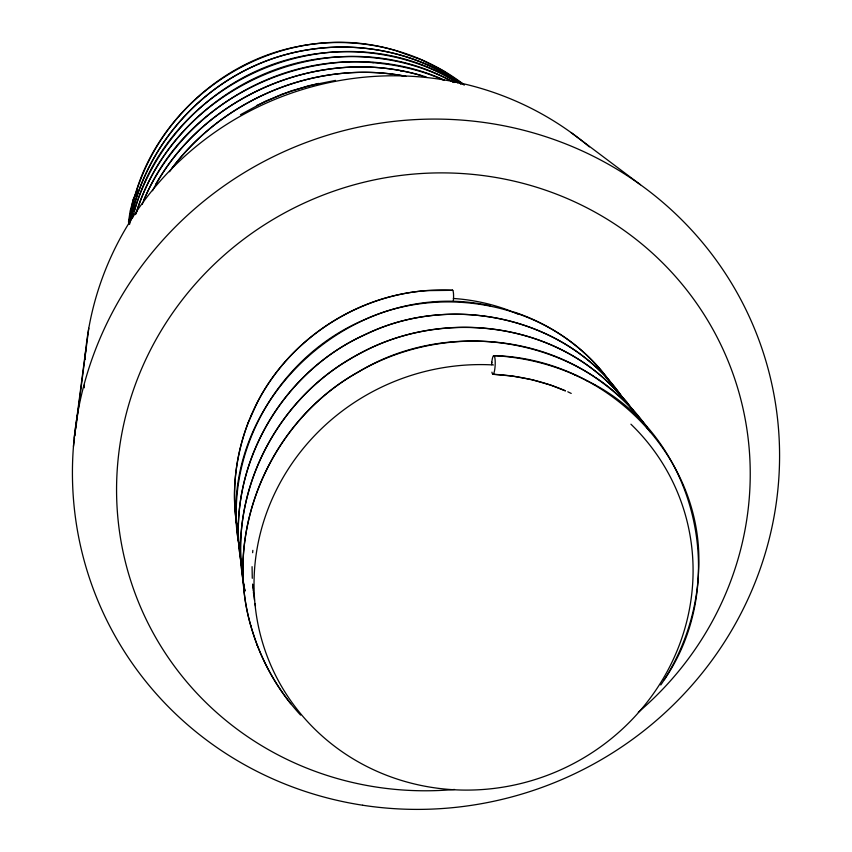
<?xml version="1.0" encoding="UTF-8"?>
<svg xmlns="http://www.w3.org/2000/svg" width="852" height="852" viewBox="0 0 852 852"><rect width="100%" height="100%" fill="white"/><g stroke="black" fill="none" stroke-linecap="round" stroke-linejoin="round"><path stroke-width="1.28" d="M252.064 566.665L252.277 578.295M252.65 552.692L252.831 550.371M491.721 362.984L491.796 362.196M129.163 224.055C140.772 137.012 212.084 62.814 298.211 46.466L298.743 46.338C356.147 35.07 417.874 48.947 464.233 84.827M73.453 446.416L74.486 438.514M74.827 435.883L75.338 431.932M75.69 429.291L88.778 328.233M74.209 438.109L85.775 349.671M128.492 222.074L130.164 210.923L133.743 197.973L137.8 190.326M128.737 223.171L132.987 200.082L137.577 190.592M130.431 221.531C144.308 148.323 199.176 85.275 269.062 59.896C332.046 36.817 406.202 44.837 461.092 84.039M129.738 218.687C148.887 98.15 278.849 14.654 396.169 50.758L421.314 59.768L443.541 71.035L464.127 84.912M129.706 224.076C142.561 154.787 191.093 93.826 255.515 65.38C318.904 36.987 395.988 41.673 454.595 79.374L456.118 80.471M132.337 218.261C151.028 145.341 208.697 84.391 280.5 61.781C339.032 43.367 405.744 50.023 457.854 83.049M248.369 422.283L248.188 422.688C235.621 455.799 231.105 492.264 237.25 527.26M135.596 214.587C160.911 131.421 238.091 67.755 324.399 58.042L325.049 57.957C368.905 53.154 414.455 60.79 453.275 82.101M134.179 211.594C170.624 78.64 333.462 8.637 453.168 79.822M136.352 212.904C175.224 84.124 335.869 15.453 454.052 82.527M251.329 415.116L251.148 415.51C235.887 450.815 230.658 490.56 237.303 528.517M256.58 404.008L256.729 403.656C292.737 332.003 372.665 285.612 452.742 290.319L427.395 290.617C351.535 295.537 280.862 345.497 251.148 415.51M142.22 204.395C186.535 89.045 331.801 28.798 444.499 80.173M248.188 422.688L256.729 403.656M143.594 200.529C179.74 116.17 269.211 58.554 361.12 61.951L362.611 61.951C390.589 63.357 418.694 68.682 444.254 80.45M152.519 190.72C202.18 94.7 323.089 43.953 426.288 77.01M664.251 679.768C731.793 581.511 695.914 433.668 587.699 381.1L586.783 380.642M660.779 684.997C683.485 651.471 696.979 611.789 698.533 571.277L698.565 570.116C705.062 456.512 605.399 358.042 493.67 355.635C526.366 357.244 558.699 365.849 587.699 381.1M155.788 184.224C206.898 94.455 320.512 46.391 420.185 75.306L422.006 75.817M169.527 171.742C221.85 98.8 317.146 59.203 405.627 76.233M171.561 168.707C224.63 97.788 318.552 59.203 405.935 76.371M240.466 114.69L265.345 101.271L291.48 90.802L318.51 83.411M256.676 105.52L281.884 94.242L308.307 85.807L335.496 80.407M372.377 62.516L373.9 62.569M347.967 61.887L349.331 61.94M493.095 374.284L512.755 376.105L532.042 379.726L550.765 385.115L565.164 390.802M493.106 374.284C517.931 375.551 542.607 380.929 565.451 390.823M490.337 305.793C350.087 274.525 209.975 407.884 239.902 549.849M400.397 70.727L402.069 71.142M514.629 312.247C553.523 325.208 588.242 350.545 611.779 384.188M567.805 391.782L571.223 393.432M574.472 374.678L575.345 375.104M575.537 375.146L576.399 375.583M594.036 384.625L594.952 385.083M650.076 431.847C588.604 338.691 452.976 314.771 359.107 371.547C269.658 420.579 220.689 534.087 252.682 632.024L252.927 632.834C261 658.564 273.907 682.718 290.777 703.763M594.43 376.967C524.662 329.66 428.513 330.043 356.743 372.92C270.861 421.676 223.107 529.837 250.786 625.581L251.052 626.401M454.595 79.374L461.07 84.05M595.303 377.574C615.74 391.686 634.101 408.971 648.202 429.483M570.978 132.497L640.47 184.746M609.212 383.357C544.375 320.65 439.291 310.554 360.907 353.016C276.165 395.892 224.672 496.822 244.865 590.425M617.434 391.59L626.657 401.974L636.519 415.19M608.413 382.559L618.254 392.399M300.586 715.094C277.241 689.683 260.116 658.798 250.786 625.581M638.105 417.405L626.508 401.814L612.577 386.552C544.641 317.839 430.143 309.233 349.203 359.619C272.64 404.647 227.165 498.218 244.13 586.123M624.473 400.408C569.487 316.848 450.57 291.341 362.792 335.731C276.602 375.402 222.489 475.959 242.394 569.615M624.527 400.77C571.021 318.797 455.65 292.374 368.49 333.1C279.19 371.27 221.893 474.031 242.532 569.913M613.759 387.223L615.08 389.247M612.215 385.093C559.551 306.358 448.269 280.862 363.676 320.064C276.964 356.871 221.382 455.724 239.721 548.88M257.102 644.783L257.368 645.614M244.492 588.625L245.088 591.064M252.81 585.292L253.459 588.615M237.74 530.934L238.187 533.352M255.057 603.631L255.451 605.91M237.676 529.806L238.102 532.362M254.492 600.202L253.395 592.172M253.278 591.022L252.639 584.089M491.615 364.667A9.361 1.789 -87.3 0 1 494.235 355.902A9.361 1.789 -87.3 0 1 494.788 369.204A9.361 1.789 -87.3 0 1 491.923 372.154M452.199 290.351A8.222 1.427 -87.1 0 1 453.445 293.099A8.222 1.427 -87.1 0 1 453.285 301.342M453.339 298.477A194.373 187.461 -22.8 0 1 518.016 314.1M630.927 424.2A220.966 211.275 -22.8 0 1 575.739 762.38A220.966 211.275 -22.8 0 1 258.262 625.624A220.966 211.275 -22.8 0 1 493.383 364.954M454.542 789.463A318.499 307.231 -22.8 0 1 126 414.732A318.499 307.231 -22.8 0 1 600.639 215.322A318.499 307.231 -22.8 0 1 638.318 712.251M84.327 387.777A305.144 297.337 -22.8 0 1 84.263 385.125M84.923 359.48A305.144 297.337 -22.8 0 1 272.715 100.312A305.144 297.337 -22.8 0 1 589.371 146.885M362.696 805.236A355.359 343.324 -22.8 0 0 758.919 340.012A355.359 343.324 -22.8 0 0 156.406 247.463A355.359 343.324 -22.8 0 0 362.696 805.236"/></g></svg>
